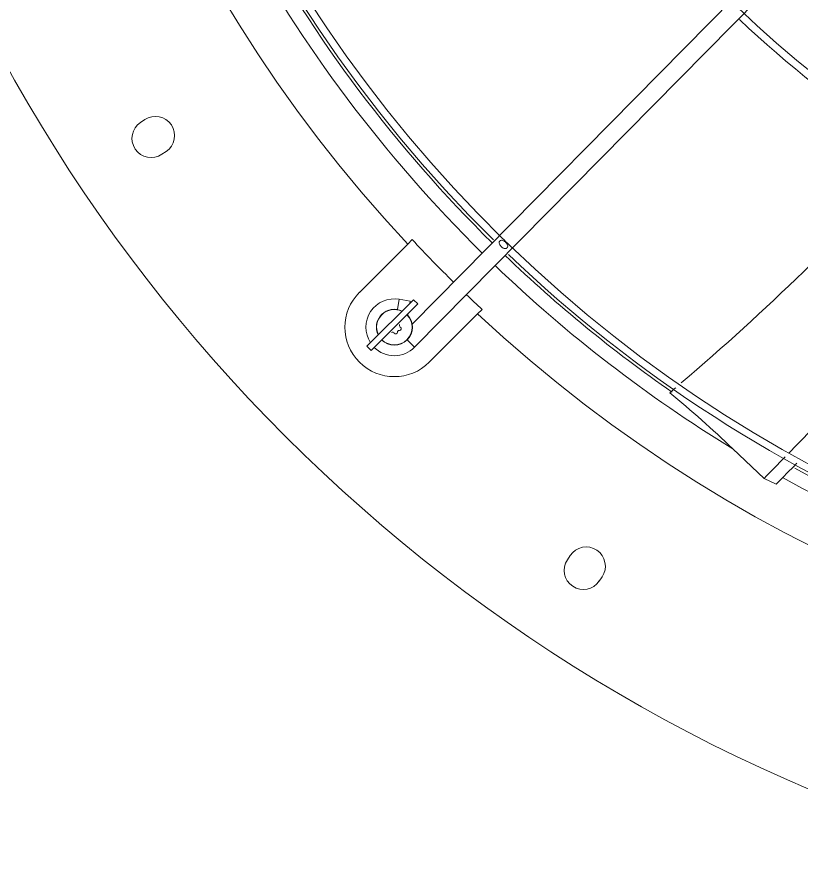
# Model space of a CAD drawing. Header units: millimetres. Extents: x 113490 to 142599, y -20467 to 115.
# Drawn here: x 130816.7 to 131078.5, y -10820.5 to -10538.9 of the extents above; entities that cross this region are included whole.
import ezdxf

# ---------------------------------------------------------------- set-up
doc = ezdxf.new("R2010")
doc.units = ezdxf.units.MM
doc.layers.add('DV3_0', color=7, linetype='Continuous')

msp = doc.modelspace()

# ---------------------------------------------------------------- linework, layer by layer
at = {"layer": 'DV3_0', "color": 7, "linetype": 'Continuous', "lineweight": 15}
for p, q in [((131282.2, -10303.23), (130948.6, -10641.53)), ((130949.45, -10649.21), (131287.11, -10306.79)), ((130859.36, -10573.2), (130857.95, -10574.15)), ((130865.06, -10584.79), (130866.47, -10583.85)), ((130948.62, -10613.27), (130947.13, -10614.77)), ((130947.13, -10614.77), (130931.02, -10630.88)), ((130947.95, -10633.83), (130944.33, -10633.19)), ((130933.49, -10648.91), (130949.05, -10633.35)), ((130950.46, -10634.77), (130934.91, -10650.32)), ((130947.82, -10634.58), (130947.95, -10633.83)), ((130950.46, -10634.77), (130949.05, -10633.35)), ((130947.12, -10638.51), (130947.21, -10638.02)), ((130954.35, -10654.21), (130970.46, -10638.1)), ((130970.46, -10638.1), (130971.96, -10636.61)), ((130933.49, -10648.91), (130934.91, -10650.32)), ((131055.63, -10683.1), (131066.07, -10693)), ((131066.07, -10693), (131070.16, -10694.89)), ((131001.38, -10718.76), (131000.44, -10720.17)), ((131011.08, -10727.28), (131012.02, -10725.87))]:
    msp.add_line(p, q, dxfattribs=at)
at = {"layer": 'DV3_0', "color": 7, "linetype": 'Continuous', "lineweight": 20}
for p, q in [((130943.73, -10636.63), (130944.33, -10633.19)), ((130946.96, -10646.76), (130949.45, -10649.21))]:
    msp.add_line(p, q, dxfattribs=at)
at = {"layer": 'DV3_0', "color": 7, "linetype": 'Continuous', "lineweight": 15}
for centre, radius, start, end in [((131296.24, -10288.99), 477.5, 136.9802, 223.0198), ((131296.24, -10288.99), 456, 136.2282, 225.3442), ((131296.24, -10288.99), 453.5, 135.9912, 225.5589), ((131296.24, -10288.99), 551.5, 195.4775, 254.5225), ((131296.24, -10288.99), 457, 208.4298, 225.4011), ((131296.24, -10288.99), 343.5, 225.9212, 315.6512), ((131296.24, -10288.99), 346, 226.461, 270), ((130862.92, -10578.53), 6.4, 303.75, 123.75), ((130861.5, -10579.47), 6.4, 123.75, 303.75), ((130471.84, -9998), 872.24, 310.5122, 317.77416), ((129699.45, -9342.41), 1921.39, 315.69478, 319.02272), ((131296.24, -10288.99), 453.5, 225.9915, 315.56), ((131296.24, -10288.99), 475.39, 223.011, 225.4011), ((131296.24, -10288.99), 453.5, 225.5589, 225.9915), ((131296.24, -10288.99), 457, 226.1533, 235.1929), ((131296.24, -10288.99), 456, 226.2335, 270), ((130942.68, -10642.54), 16.5, 135, 315), ((130942.68, -10642.54), 9.5, 80, 212.8167), ((131296.24, -10288.99), 475.39, 226.1242, 226.989), ((130942.68, -10642.54), 6, 64.4712, 205.5288), ((130942.68, -10642.54), 5.91, 64.7712, 205.2288), ((130942.68, -10642.54), 6, 225, 45), ((130942.68, -10642.54), 5.91, 225, 45), ((131296.24, -10288.99), 477.5, 226.9802, 313.0198), ((130944.94, -10641.94), 0.6, 148.8788, 241.1212), ((130942.08, -10644.79), 0.6, 28.8788, 121.1212), ((130943.13, -10644.21), 0.6, 208.8618, 1.1382), ((130944.33, -10644.19), 0.6, 88.8788, 181.1212), ((130944.36, -10642.99), 0.6, 268.8617, 61.1383), ((130942.68, -10642.54), 9.5, 225, 270), ((130942.68, -10642.54), 9.5, 270, 315.4011), ((130471.84, -9998), 872.24, 310.18237, 310.35176), ((130774.36, -10977.7), 407.31, 46.3255, 50.2835), ((129699.45, -9342.41), 1921.39, 315.33791, 315.63669), ((129763.55, -9398.09), 1840.9, 315.21602, 315.52108), ((131296.24, -10288.99), 457, 241.2404, 267.8944), ((131006.7, -10722.31), 6.4, 326.25, 146.25), ((131005.76, -10723.72), 6.4, 146.25, 326.25)]:
    msp.add_arc(centre, radius, start, end, dxfattribs=at)
at = {"layer": 'DV3_0', "color": 7, "linetype": 'Continuous', "lineweight": 20}
for start, end in [(208.3699, 225.4011), (226.1456, 238.5954), (240.9755, 271.3224)]:
    msp.add_arc((131296.24, -10288.99), 461.75, start, end, dxfattribs=at)
at = {"layer": 'DV3_0', "color": 7, "linetype": 'Continuous', "lineweight": 15}
for points, knots in [([(130977.9, -10613.73), (130977.94, -10613.69), (130978.03, -10613.61), (130978.27, -10613.49), (130978.67, -10613.46), (130979.1, -10613.64), (130979.48, -10613.9), (130979.8, -10614.18), (130980.08, -10614.48), (130980.35, -10614.86), (130980.53, -10615.28), (130980.5, -10615.67), (130980.39, -10615.91), (130980.31, -10616), (130980.27, -10616.04)], [0, 0, 0, 0, 0.040419, 0.081737, 0.180004, 0.318741, 0.407079, 0.502384, 0.597672, 0.685216, 0.821732, 0.918627, 0.959704, 1, 1, 1, 1]), ([(130980.27, -10616.04), (130980.23, -10616.08), (130980.14, -10616.17), (130979.9, -10616.28), (130979.5, -10616.32), (130979.07, -10616.14), (130978.68, -10615.88), (130978.37, -10615.6), (130978.09, -10615.3), (130977.82, -10614.92), (130977.64, -10614.5), (130977.67, -10614.11), (130977.78, -10613.87), (130977.86, -10613.78), (130977.9, -10613.73)], [0, 0, 0, 0, 0.040441, 0.08184, 0.180502, 0.319168, 0.407275, 0.502441, 0.597059, 0.684342, 0.821198, 0.918588, 0.959713, 1, 1, 1, 1]), ([(130946.91, -10638.32), (130946.93, -10638.3), (130946.98, -10638.25), (130947.08, -10638.15), (130947.17, -10638.06), (130947.21, -10638.02)], [0.93699996, 0.93699996, 0.93699996, 0.93699996, 0.94570082, 0.97250001, 1, 1, 1, 1])]:
    msp.add_open_spline(points, degree=3, knots=knots, dxfattribs=at)

doc.saveas('drawing.dxf')
